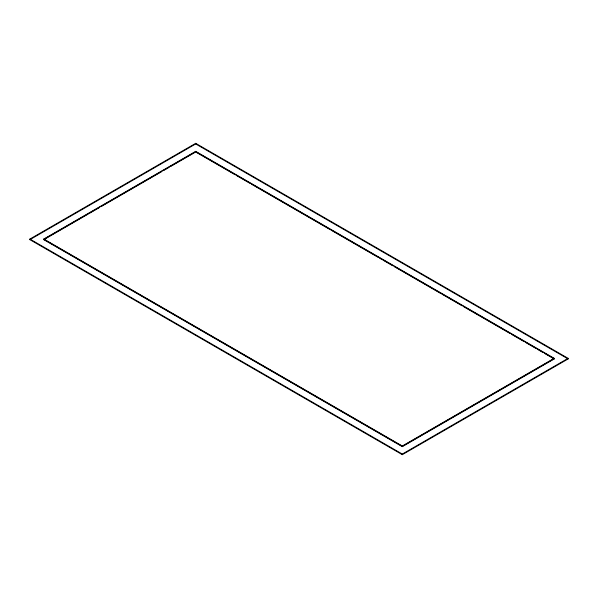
<?xml version="1.0" encoding="UTF-8"?>
<svg xmlns="http://www.w3.org/2000/svg" width="598" height="598" viewBox="0 0 598 598"><rect width="100%" height="100%" fill="white"/><g stroke="black" fill="none" stroke-linecap="round" stroke-linejoin="round"><path stroke-width="0.9" d="M29.9 239.043L195.696 143.318L568.1 358.322L568.1 358.957L402.305 454.682L29.9 239.678L29.9 239.043L402.305 454.046L568.1 358.322M29.9 239.678L195.696 143.954L568.1 358.957M43.818 239.043L195.696 151.354L554.182 358.322L554.182 358.957L402.305 446.646L43.818 239.678L43.818 239.043L402.305 446.011L554.182 358.322M43.818 239.678L88.25 214.024M89.864 213.09L99.56 207.491M101.182 206.564L161.766 171.581M163.381 170.647L169.04 167.38M170.654 166.453L194.888 152.46M196.503 152.46L235.261 174.833M236.875 175.767L249.792 183.22M251.407 184.154L330.53 229.841M332.144 230.768L378.168 257.342M379.782 258.276L381.397 259.203M383.012 260.137L392.699 265.729M394.314 266.663L440.337 293.237M441.952 294.164L462.134 305.817M463.749 306.752L509.773 333.325M511.387 334.252L524.304 341.712M525.919 342.647L535.606 348.238M537.221 349.172L542.872 352.431M544.494 353.366L554.182 358.957M402.305 446.011L402.305 446.646M402.305 454.046L402.305 454.682M195.696 143.318L195.696 143.954M195.696 151.354L195.696 151.989M195.696 151.675L43.818 239.357L402.305 446.325L554.182 358.643L195.696 151.675"/></g></svg>
